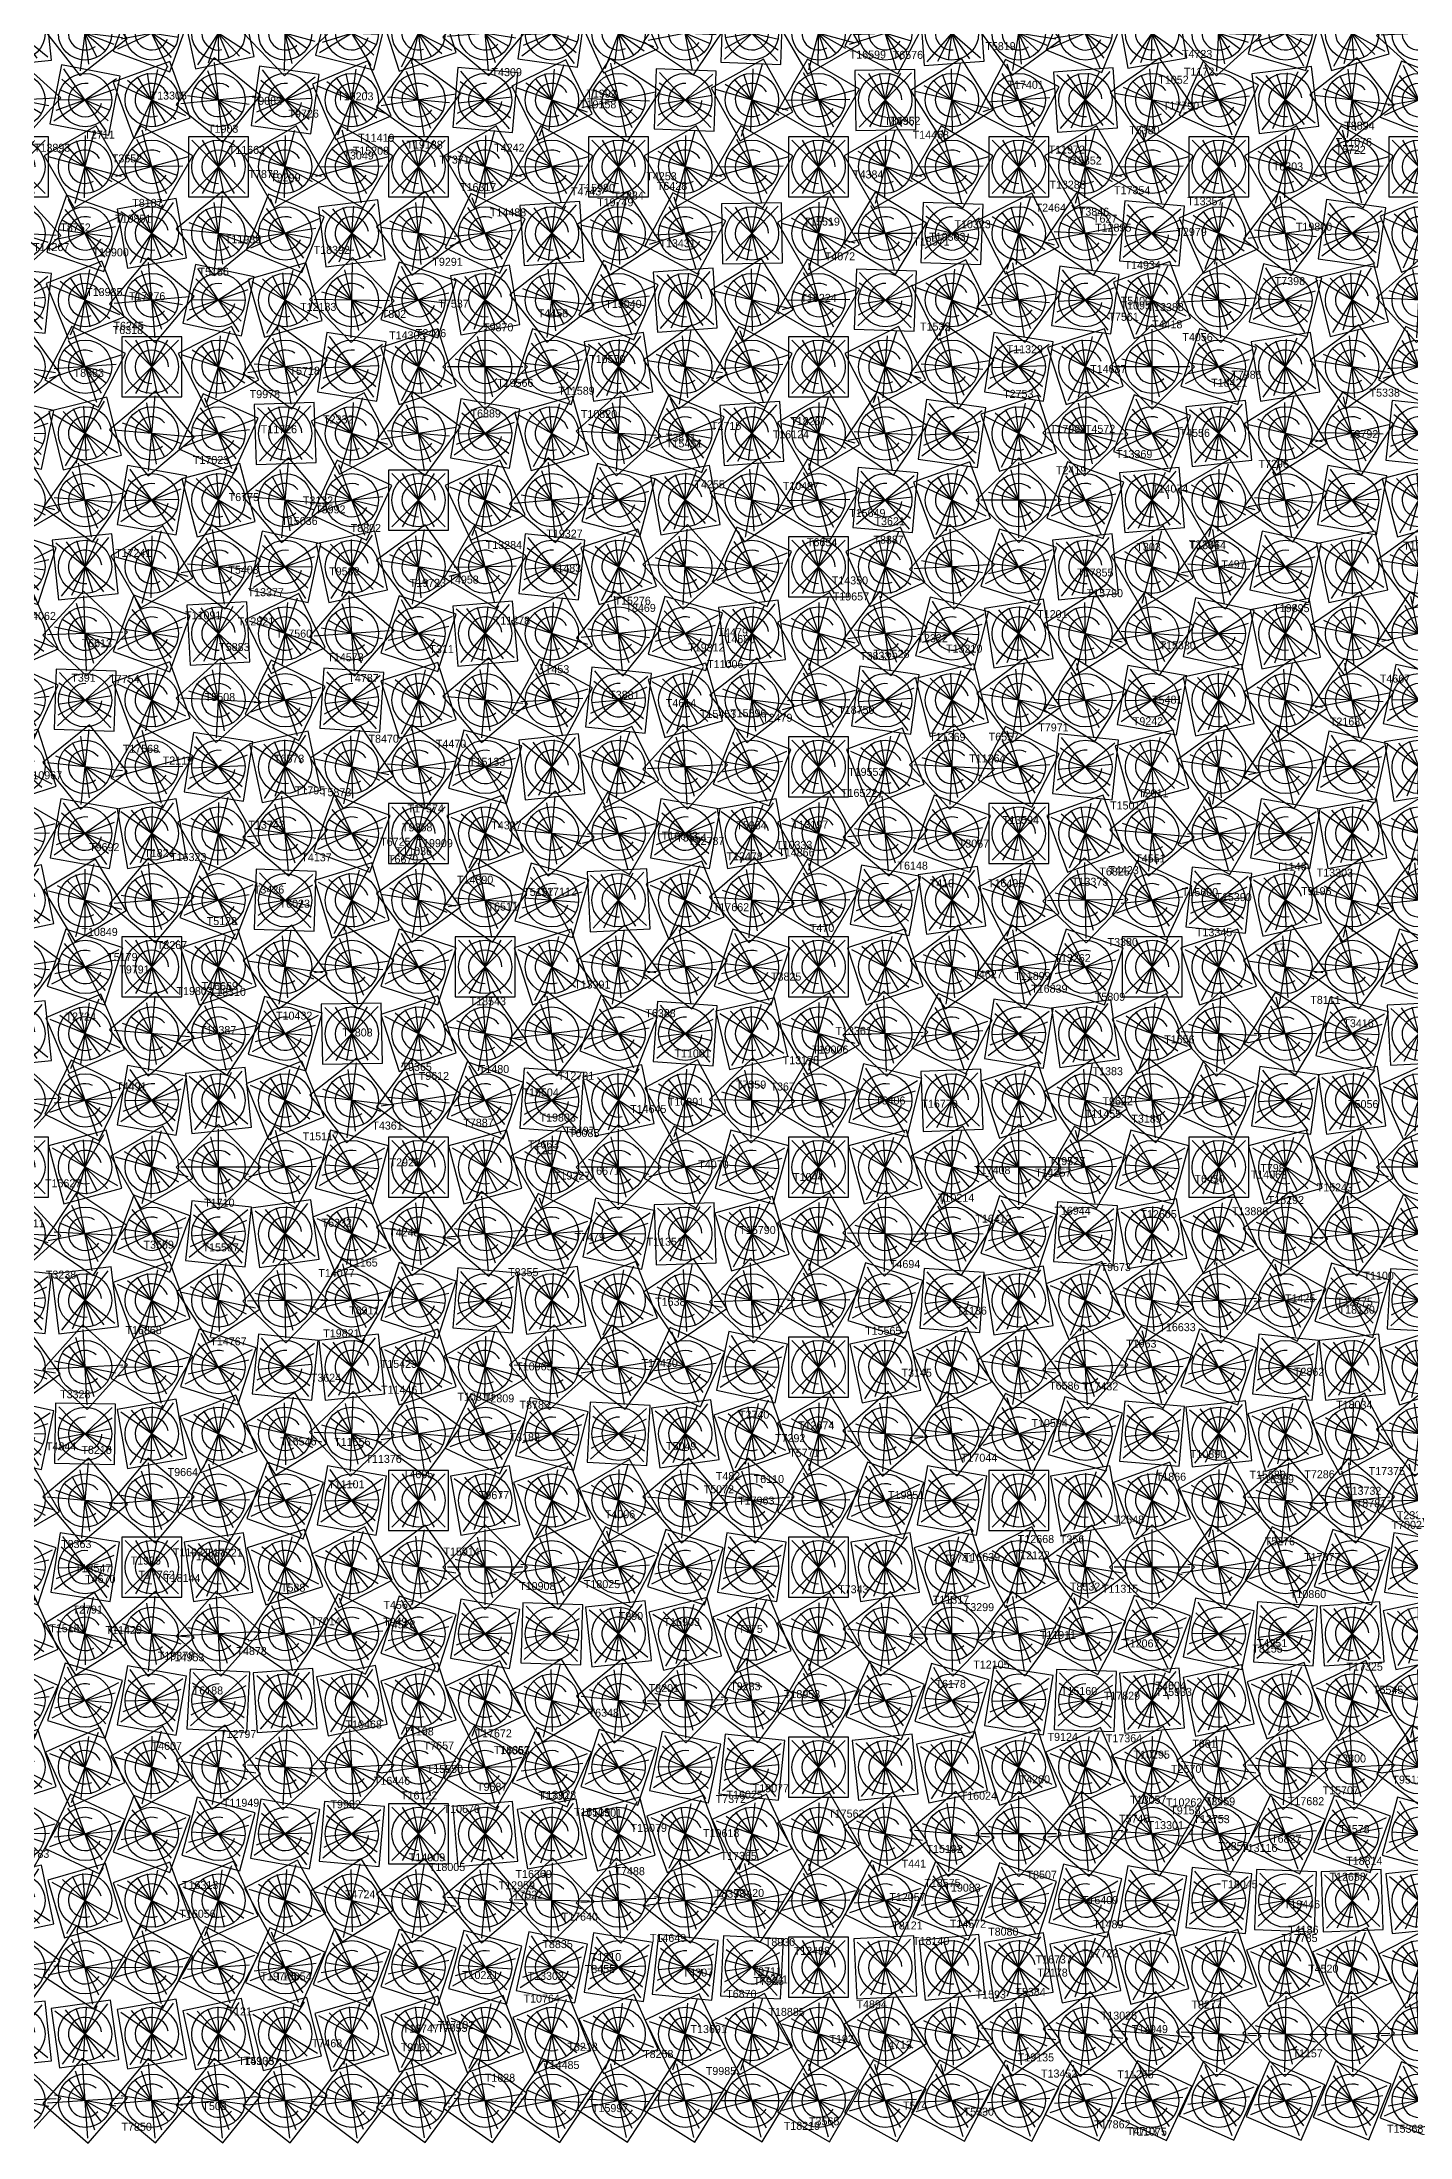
# Model space of a CAD drawing. Header units: metres. Extents: x -45 to 15052, y -45 to 15012.
# Drawn here: x 4835 to 6887, y 9045 to 12187 of the extents above; entities that cross this region are included whole.
import ezdxf

# ---------------------------------------------------------------- set-up
doc = ezdxf.new("R2010")
doc.units = ezdxf.units.M
for name, color, linetype in [('L0', 1, 'Continuous'), ('L1', 2, 'Continuous'), ('L10', 4, 'Continuous'), ('L11', 5, 'Continuous'), ('L2', 3, 'Continuous'), ('L3', 4, 'Continuous'), ('L4', 5, 'Continuous'), ('L5', 6, 'Continuous'), ('L6', 7, 'Continuous'), ('L7', 1, 'Continuous'), ('L8', 2, 'Continuous'), ('L9', 3, 'Continuous')]:
    doc.layers.add(name, color=color, linetype=linetype)

# ---------------------------------------------------------------- blocks, each defined once
blk = doc.blocks.new('CELL')
for p, q in [((-40, -40), (40, 40)), ((40, -40), (-40, 40)), ((-24, -40), (24, 40)), ((24, -40), (-24, 40)), ((-8, -40), (8, 40)), ((8, -40), (-8, 40))]:
    blk.add_line(p, q)
blk.add_lwpolyline([(-45, -45), (45, -45), (45, 45), (-45, 45)], close=True)
blk.add_circle((0, 0), 40)
blk.add_arc((0, 0), 25, 0, 270)

msp = doc.modelspace()

# ---------------------------------------------------------------- block references
at = {"layer": 'L0'}
for p, rotation in [((5800, 12200), 56), ((5900, 12100), 29), ((4900, 11900), 71), ((6100, 11900), 59.00000000000001), ((5000, 11800), 50), ((6200, 11800), 26), ((5100, 11700), 27), ((6300, 11700), 81), ((6400, 11600), 43.99999999999999), ((5200, 11600), 2), ((5300, 11500), 65), ((6500, 11500), 5), ((5400, 11400), 36), ((6600, 11400), 54), ((5500, 11300), 5), ((6700, 11300), 11), ((5600, 11200), 62), ((6800, 11200), 56), ((5700, 11100), 27), ((6900, 11100), 9), ((5800, 11000), 80), ((5900, 10900), 41), ((4800, 10800), 54), ((4900, 10700), 23), ((6100, 10700), 47), ((5000, 10600), 80), ((6200, 10600), 2), ((5100, 10500), 45), ((6300, 10500), 45), ((5200, 10400), 8), ((6400, 10400), 86.00000000000001), ((5300, 10300), 59.00000000000001), ((6500, 10300), 35), ((5400, 10200), 18), ((6600, 10200), 72), ((5500, 10100), 65), ((6700, 10100), 17), ((5600, 10000), 20), ((6800, 10000), 50), ((5700, 9900), 63), ((6900, 9900), 81), ((5800, 9800), 14), ((5900, 9700), 53), ((4800, 9600), 18), ((4900, 9500), 65), ((6100, 9500), 35), ((5000, 9400), 20), ((6200, 9400), 68), ((5100, 9300), 63), ((6300, 9300), 9), ((5200, 9200), 14), ((6400, 9200), 38), ((5300, 9100), 53), ((6500, 9100), 65)]:
    msp.add_blockref('CELL', p, dxfattribs=dict(at, rotation=rotation))
for p in [(4800, 12000), (6000, 12000), (6000, 10800), (6000, 9600)]:
    msp.add_blockref('CELL', p, dxfattribs=at)
at = {"layer": 'L1'}
for p, rotation in [((5900, 12200), 87.99999999999999), ((4800, 12100), 48), ((6000, 12100), 59.99999999999999), ((4900, 12000), 30), ((6100, 12000), 30), ((5000, 11900), 10), ((6200, 11900), 87.99999999999999), ((5100, 11800), 78), ((6300, 11800), 54), ((5200, 11700), 54), ((6400, 11700), 18), ((5300, 11600), 28), ((6500, 11600), 70), ((6600, 11500), 30), ((5500, 11400), 59.99999999999999), ((6700, 11400), 78), ((5600, 11300), 28), ((6800, 11300), 34), ((5700, 11200), 84), ((6900, 11200), 78), ((5800, 11100), 48), ((5900, 11000), 10), ((4800, 10900), 12), ((6000, 10900), 59.99999999999999), ((4900, 10800), 72), ((6100, 10800), 18), ((5000, 10700), 40), ((6200, 10700), 64), ((6300, 10600), 18), ((5100, 10600), 6), ((5200, 10500), 59.99999999999999), ((6400, 10500), 59.99999999999999), ((5300, 10400), 22), ((6500, 10400), 10), ((5400, 10300), 72), ((6600, 10300), 48), ((5500, 10200), 30), ((6700, 10200), 84), ((5600, 10100), 76), ((6800, 10100), 28), ((5700, 10000), 30), ((6900, 10000), 59.99999999999999), ((5800, 9900), 72), ((5900, 9800), 22), ((4800, 9700), 66), ((6000, 9700), 59.99999999999999), ((4900, 9600), 24), ((6100, 9600), 6), ((5000, 9500), 70), ((6200, 9500), 40), ((5100, 9400), 24), ((6300, 9400), 72), ((5200, 9300), 66), ((6400, 9300), 12), ((5300, 9200), 16), ((6500, 9200), 40), ((5400, 9100), 54), ((6600, 9100), 66)]:
    msp.add_blockref('CELL', p, dxfattribs=dict(at, rotation=rotation))
msp.add_blockref('CELL', (5400, 11500), dxfattribs=at)
at = {"layer": 'L10'}
for p, rotation in [((6800, 12200), 16), ((5600, 12200), 82), ((5700, 12100), 57.00000000000001), ((6900, 12100), 68.99999999999999), ((5800, 12000), 30), ((5900, 11900), 1), ((4800, 11800), 84), ((6000, 11800), 59.99999999999999), ((4900, 11700), 63), ((6100, 11700), 27), ((5000, 11600), 40), ((6200, 11600), 82), ((6300, 11500), 45), ((5100, 11500), 15), ((5200, 11400), 78), ((6400, 11400), 6), ((5300, 11300), 49), ((6500, 11300), 55), ((5400, 11200), 18), ((6600, 11200), 12), ((5500, 11100), 75.00000000000001), ((6700, 11100), 57.00000000000001), ((5600, 11000), 40), ((6800, 11000), 10), ((5700, 10900), 3), ((6900, 10900), 51), ((5800, 10800), 54), ((5900, 10700), 13), ((4800, 10600), 48), ((6000, 10600), 59.99999999999999), ((4900, 10500), 15), ((6100, 10500), 15), ((6200, 10400), 58), ((5000, 10400), 70), ((5100, 10300), 33), ((6300, 10300), 9), ((5200, 10200), 84), ((6400, 10200), 48), ((5300, 10100), 43.00000000000001), ((6500, 10100), 85), ((6600, 10000), 30), ((5500, 9900), 45), ((6700, 9900), 63), ((5600, 9800), 87.99999999999999), ((6800, 9800), 4), ((5700, 9700), 39), ((6900, 9700), 33), ((5800, 9600), 78), ((5900, 9500), 25), ((6000, 9400), 59.99999999999999), ((4800, 9400), 12), ((4900, 9300), 57.00000000000001), ((6100, 9300), 3), ((5000, 9200), 10), ((6200, 9200), 34), ((5100, 9100), 51), ((6300, 9100), 63)]:
    msp.add_blockref('CELL', p, dxfattribs=dict(at, rotation=rotation))
msp.add_blockref('CELL', (5400, 10000), dxfattribs=at)
at = {"layer": 'L11'}
for p, rotation in [((5700, 12200), 24), ((6900, 12200), 48), ((5800, 12100), 87.99999999999999), ((5900, 12000), 59.99999999999999), ((4800, 11900), 42), ((6000, 11900), 30), ((4900, 11800), 22), ((6100, 11800), 87.99999999999999), ((6200, 11700), 54), ((5100, 11600), 66), ((6300, 11600), 18), ((5200, 11500), 40), ((6400, 11500), 70), ((5300, 11400), 12), ((6500, 11400), 30), ((5400, 11300), 72), ((6600, 11300), 78), ((5500, 11200), 40), ((6700, 11200), 34), ((6800, 11100), 78), ((5600, 11100), 6), ((5700, 11000), 59.99999999999999), ((6900, 11000), 30), ((5800, 10900), 22), ((5900, 10800), 72), ((4800, 10700), 6), ((6000, 10700), 30), ((4900, 10600), 64), ((6100, 10600), 76), ((5000, 10500), 30), ((6200, 10500), 30), ((5100, 10400), 84), ((6300, 10400), 72), ((5200, 10300), 46), ((6400, 10300), 22), ((5300, 10200), 6), ((6500, 10200), 59.99999999999999), ((5400, 10100), 54), ((6600, 10100), 6), ((6700, 10000), 40), ((5500, 10000), 10), ((5600, 9900), 54), ((6800, 9900), 72), ((5700, 9800), 6), ((6900, 9800), 12), ((5800, 9700), 46), ((5900, 9600), 84), ((4800, 9500), 59.99999999999999), ((6000, 9500), 30), ((6100, 9400), 64), ((4900, 9400), 16), ((5000, 9300), 59.99999999999999), ((6200, 9300), 6), ((5100, 9200), 12), ((6300, 9200), 36), ((5200, 9100), 52.00000000000001), ((6400, 9100), 64)]:
    msp.add_blockref('CELL', p, dxfattribs=dict(at, rotation=rotation))
msp.add_blockref('CELL', (5000, 11700), dxfattribs=at)
at = {"layer": 'L2'}
for p, rotation in [((6000, 12200), 30), ((4800, 12200), 6), ((4900, 12100), 79), ((6100, 12100), 1), ((5000, 12000), 59.99999999999999), ((6200, 12000), 59.99999999999999), ((5100, 11900), 39), ((6300, 11900), 27), ((5200, 11800), 16), ((6400, 11800), 82), ((5300, 11700), 81), ((6500, 11700), 45), ((5400, 11600), 54), ((6600, 11600), 6), ((6700, 11500), 55), ((5500, 11500), 25), ((5600, 11400), 84), ((6800, 11400), 12), ((5700, 11300), 51), ((6900, 11300), 57.00000000000001), ((5800, 11200), 16), ((5900, 11100), 68.99999999999999), ((4800, 11000), 59.99999999999999), ((6000, 11000), 30), ((4900, 10900), 31), ((6100, 10900), 79), ((6200, 10800), 36), ((5100, 10700), 57.00000000000001), ((6300, 10700), 81), ((5200, 10600), 22), ((6400, 10600), 34), ((5300, 10500), 75.00000000000001), ((6500, 10500), 75.00000000000001), ((5400, 10400), 36), ((6600, 10400), 24), ((5500, 10300), 85), ((6700, 10300), 61), ((5600, 10200), 42), ((6800, 10200), 6), ((6900, 10100), 39), ((5700, 10100), 87), ((5800, 10000), 40), ((5900, 9900), 81), ((4800, 9800), 24), ((6000, 9800), 30), ((4900, 9700), 73), ((6100, 9700), 67.00000000000001), ((5000, 9600), 30), ((6200, 9600), 12), ((5100, 9500), 75.00000000000001), ((6300, 9500), 45), ((5200, 9400), 28), ((6400, 9400), 76), ((5300, 9300), 68.99999999999999), ((6500, 9300), 15), ((5400, 9200), 18), ((6600, 9200), 42), ((5500, 9100), 55), ((6700, 9100), 67.00000000000001)]:
    msp.add_blockref('CELL', p, dxfattribs=dict(at, rotation=rotation))
msp.add_blockref('CELL', (5000, 10800), dxfattribs=at)
at = {"layer": 'L3'}
for p, rotation in [((4900, 12200), 38), ((6100, 12200), 62), ((6200, 12100), 32), ((5000, 12100), 20), ((5200, 11900), 68), ((6400, 11900), 56), ((5300, 11800), 43.99999999999999), ((6500, 11800), 20), ((5400, 11700), 18), ((6600, 11700), 72), ((6700, 11600), 32), ((5500, 11600), 80), ((5600, 11500), 50), ((6800, 11500), 80), ((5700, 11400), 18), ((6900, 11400), 36), ((5800, 11300), 74), ((5900, 11200), 38), ((4800, 11100), 18), ((6100, 11000), 50), ((4900, 11000), 80), ((5000, 10900), 50), ((6200, 10900), 8), ((5100, 10800), 18), ((6300, 10800), 54), ((5200, 10700), 74), ((6400, 10700), 8), ((5300, 10600), 38), ((6500, 10600), 50), ((5500, 10400), 50), ((6700, 10400), 38), ((5600, 10300), 8), ((6800, 10300), 74), ((5700, 10200), 54), ((6900, 10200), 18), ((5800, 10100), 8), ((5900, 10000), 50), ((4800, 9900), 72), ((4900, 9800), 32), ((6100, 9800), 38), ((5000, 9700), 80), ((6200, 9700), 74), ((5100, 9600), 36), ((6300, 9600), 18), ((5200, 9500), 80), ((6400, 9500), 50), ((5300, 9400), 32), ((6500, 9400), 80), ((5400, 9300), 72), ((6600, 9300), 18), ((5500, 9200), 20), ((6700, 9200), 43.99999999999999), ((5600, 9100), 56), ((6800, 9100), 68)]:
    msp.add_blockref('CELL', p, dxfattribs=dict(at, rotation=rotation))
for p in [(5100, 12000), (6300, 12000), (6000, 11100), (5400, 10500), (6600, 10500), (6000, 9900)]:
    msp.add_blockref('CELL', p, dxfattribs=at)
at = {"layer": 'L4'}
for p, rotation in [((5000, 12200), 70), ((6200, 12200), 4), ((5100, 12100), 51), ((6300, 12100), 63), ((5200, 12000), 30), ((6400, 12000), 30), ((5300, 11900), 7), ((6500, 11900), 85), ((5400, 11800), 72), ((6600, 11800), 48), ((5500, 11700), 45), ((6700, 11700), 9), ((6800, 11600), 58), ((5600, 11600), 16), ((5700, 11500), 75.00000000000001), ((6900, 11500), 15), ((5800, 11400), 42), ((5900, 11300), 7), ((4800, 11200), 66), ((6000, 11200), 59.99999999999999), ((4900, 11100), 39), ((6100, 11100), 21), ((5000, 11000), 10), ((6200, 11000), 70), ((5100, 10900), 68.99999999999999), ((6300, 10900), 27), ((5200, 10800), 36), ((6400, 10800), 72), ((5300, 10700), 1), ((6500, 10700), 25), ((5400, 10600), 54), ((6600, 10600), 66), ((5500, 10500), 15), ((6700, 10500), 15), ((6800, 10400), 52.00000000000001), ((5600, 10400), 64), ((5700, 10300), 21), ((6900, 10300), 87), ((5800, 10200), 66), ((5900, 10100), 19), ((4800, 10000), 30), ((6000, 10000), 59.99999999999999), ((4900, 9900), 81), ((6100, 9900), 9), ((5000, 9800), 40), ((6200, 9800), 46), ((5100, 9700), 87), ((6300, 9700), 81), ((5200, 9600), 42), ((6400, 9600), 24), ((6500, 9500), 55), ((5300, 9500), 85), ((5400, 9400), 36), ((6600, 9400), 84), ((5500, 9300), 75.00000000000001), ((6700, 9300), 21), ((5600, 9200), 22), ((6800, 9200), 46), ((5700, 9100), 57.00000000000001), ((6900, 9100), 68.99999999999999)]:
    msp.add_blockref('CELL', p, dxfattribs=dict(at, rotation=rotation))
at = {"layer": 'L5'}
for p, rotation in [((5100, 12200), 12), ((6300, 12200), 36), ((5200, 12100), 82), ((6400, 12100), 4), ((5300, 12000), 59.99999999999999), ((6500, 12000), 59.99999999999999), ((5400, 11900), 36), ((6600, 11900), 24), ((5500, 11800), 10), ((6700, 11800), 76), ((5600, 11700), 72), ((6800, 11700), 36), ((5700, 11600), 42), ((6900, 11600), 84), ((5800, 11500), 10), ((5900, 11400), 66), ((4800, 11300), 24), ((6000, 11300), 30), ((6100, 11200), 82), ((4900, 11200), 87.99999999999999), ((5000, 11100), 59.99999999999999), ((6200, 11100), 42), ((5100, 11000), 30), ((5200, 10900), 87.99999999999999), ((6400, 10900), 46), ((5300, 10800), 54), ((5400, 10700), 18), ((6600, 10700), 42), ((5500, 10600), 70), ((6700, 10600), 82), ((5600, 10500), 30), ((6800, 10500), 30), ((5700, 10400), 78), ((6900, 10400), 66), ((5800, 10300), 34), ((5900, 10200), 78), ((4800, 10100), 78), ((6000, 10100), 30), ((4900, 10000), 40), ((6100, 10000), 70), ((6200, 9900), 18), ((5100, 9800), 48), ((6300, 9800), 54), ((5200, 9700), 4), ((6400, 9700), 87.99999999999999), ((5300, 9600), 48), ((6500, 9600), 30), ((6600, 9500), 59.99999999999999), ((5500, 9400), 40), ((6700, 9400), 87.99999999999999), ((5600, 9300), 78), ((6800, 9300), 24), ((5700, 9200), 24), ((6900, 9200), 48), ((5800, 9100), 58)]:
    msp.add_blockref('CELL', p, dxfattribs=dict(at, rotation=rotation))
for p in [(6300, 11000), (6500, 10800), (5000, 9900), (5400, 9500)]:
    msp.add_blockref('CELL', p, dxfattribs=at)
at = {"layer": 'L6'}
for p, rotation in [((5200, 12200), 43.99999999999999), ((6400, 12200), 68), ((5300, 12100), 23), ((6500, 12100), 35), ((5500, 11900), 65), ((6700, 11900), 53), ((5600, 11800), 38), ((6800, 11800), 14), ((5700, 11700), 9), ((6900, 11700), 63), ((5800, 11600), 68), ((5900, 11500), 35), ((4800, 11400), 72), ((4900, 11300), 47), ((6100, 11300), 53), ((5000, 11200), 20), ((6200, 11200), 14), ((6300, 11100), 63), ((5100, 11100), 81), ((5200, 11000), 50), ((6400, 11000), 20), ((5300, 10900), 17), ((6500, 10900), 65), ((5400, 10800), 72), ((6600, 10800), 18), ((5500, 10700), 35), ((6700, 10700), 59.00000000000001), ((6800, 10600), 8), ((5600, 10600), 86.00000000000001), ((5700, 10500), 45), ((6900, 10500), 45), ((5800, 10400), 2), ((5900, 10300), 47), ((4800, 10200), 36), ((6100, 10100), 41), ((4900, 10100), 89), ((5000, 10000), 50), ((6200, 10000), 80), ((6300, 9900), 27), ((5100, 9900), 9), ((5200, 9800), 56), ((6400, 9800), 62), ((5300, 9700), 11), ((6500, 9700), 5), ((5400, 9600), 54), ((6600, 9600), 36), ((6700, 9500), 65), ((5500, 9500), 5), ((5600, 9400), 43.99999999999999), ((6800, 9400), 2), ((5700, 9300), 81), ((6900, 9300), 27), ((5800, 9200), 26), ((5900, 9100), 59.00000000000001)]:
    msp.add_blockref('CELL', p, dxfattribs=dict(at, rotation=rotation))
for p in [(5400, 12000), (6600, 12000), (6000, 11400), (6000, 10200)]:
    msp.add_blockref('CELL', p, dxfattribs=at)
at = {"layer": 'L7'}
for p, rotation in [((5300, 12200), 76), ((6500, 12200), 10), ((5400, 12100), 54), ((6600, 12100), 66), ((5500, 12000), 30), ((6700, 12000), 30), ((5600, 11900), 4), ((6800, 11900), 82), ((5700, 11800), 66), ((6900, 11800), 42), ((5800, 11700), 36), ((5900, 11600), 4), ((4800, 11500), 30), ((6000, 11500), 59.99999999999999), ((4900, 11400), 6), ((6100, 11400), 24), ((5000, 11300), 70), ((6200, 11300), 76), ((5100, 11200), 42), ((6300, 11200), 36), ((5200, 11100), 12), ((6400, 11100), 84), ((6500, 11000), 40), ((5300, 11000), 70), ((5400, 10900), 36), ((6600, 10900), 84), ((6700, 10800), 36), ((5600, 10700), 52.00000000000001), ((6800, 10700), 76), ((5700, 10600), 12), ((6900, 10600), 24), ((5800, 10500), 59.99999999999999), ((5900, 10400), 16), ((4800, 10300), 84), ((6000, 10300), 59.99999999999999), ((4900, 10200), 48), ((6100, 10200), 12), ((5000, 10100), 10), ((6200, 10100), 52.00000000000001), ((5100, 10000), 59.99999999999999), ((6400, 9900), 36), ((5200, 9900), 18), ((5300, 9800), 64), ((6500, 9800), 70), ((5400, 9700), 18), ((6600, 9700), 12), ((5500, 9600), 59.99999999999999), ((6700, 9600), 42), ((5600, 9500), 10), ((6800, 9500), 70), ((5700, 9400), 48), ((6900, 9400), 6), ((5800, 9300), 84), ((5900, 9200), 28), ((4800, 9100), 48), ((6000, 9100), 59.99999999999999)]:
    msp.add_blockref('CELL', p, dxfattribs=dict(at, rotation=rotation))
for p in [(5500, 10800), (6300, 10000)]:
    msp.add_blockref('CELL', p, dxfattribs=at)
at = {"layer": 'L8'}
for p, rotation in [((5400, 12200), 18), ((6600, 12200), 42), ((5500, 12100), 85), ((6700, 12100), 7), ((5600, 12000), 59.99999999999999), ((6800, 12000), 59.99999999999999), ((5700, 11900), 33), ((6900, 11900), 21), ((5800, 11800), 4), ((5900, 11700), 63), ((6000, 11600), 30), ((4800, 11600), 78), ((4900, 11500), 55), ((6100, 11500), 85), ((5000, 11400), 30), ((6200, 11400), 48), ((5100, 11300), 3), ((6300, 11300), 9), ((5200, 11200), 64), ((6400, 11200), 58), ((5300, 11100), 33), ((6500, 11100), 15), ((6600, 11000), 59.99999999999999), ((5500, 10900), 55), ((6700, 10900), 13), ((5600, 10800), 18), ((6800, 10800), 54), ((5700, 10700), 68.99999999999999), ((6900, 10700), 3), ((5800, 10600), 28), ((5900, 10500), 75.00000000000001), ((4800, 10400), 42), ((6000, 10400), 30), ((4900, 10300), 7), ((6100, 10300), 73), ((5000, 10200), 59.99999999999999), ((6200, 10200), 24), ((5100, 10100), 21), ((6300, 10100), 63), ((5200, 10000), 70), ((6400, 10000), 10), ((5300, 9900), 27), ((6500, 9900), 45), ((5400, 9800), 72), ((6600, 9800), 78), ((5500, 9700), 25), ((6700, 9700), 19), ((5600, 9600), 66), ((6800, 9600), 48), ((5700, 9500), 15), ((6900, 9500), 75.00000000000001), ((5800, 9400), 52.00000000000001), ((5900, 9300), 87), ((4800, 9200), 6), ((6000, 9200), 30), ((4900, 9100), 49), ((6100, 9100), 61)]:
    msp.add_blockref('CELL', p, dxfattribs=dict(at, rotation=rotation))
msp.add_blockref('CELL', (5400, 11000), dxfattribs=at)
at = {"layer": 'L9'}
for p, rotation in [((5500, 12200), 50), ((6700, 12200), 74), ((5600, 12100), 26), ((6800, 12100), 38), ((5800, 11900), 62), ((5900, 11800), 32), ((4800, 11700), 36), ((6100, 11600), 56), ((4900, 11600), 14), ((5000, 11500), 80), ((6200, 11500), 20), ((5100, 11400), 54), ((6300, 11400), 72), ((5200, 11300), 26), ((6400, 11300), 32), ((5300, 11200), 86.00000000000001), ((6500, 11200), 80), ((5400, 11100), 54), ((6600, 11100), 36), ((5500, 11000), 20), ((6700, 11000), 80), ((5600, 10900), 74), ((6800, 10900), 32), ((5700, 10800), 36), ((6900, 10800), 72), ((5800, 10700), 86.00000000000001), ((5900, 10600), 43.99999999999999), ((4900, 10400), 56), ((6100, 10400), 43.99999999999999), ((5000, 10300), 20), ((6200, 10300), 86.00000000000001), ((5100, 10200), 72), ((6300, 10200), 36), ((5200, 10100), 32), ((6400, 10100), 74), ((6500, 10000), 20), ((5300, 10000), 80), ((5400, 9900), 36), ((6600, 9900), 54), ((5500, 9800), 80), ((6700, 9800), 86.00000000000001), ((5600, 9700), 32), ((6800, 9700), 26), ((5700, 9600), 72), ((6900, 9600), 54), ((5800, 9500), 20), ((5900, 9400), 56), ((4800, 9300), 54), ((4900, 9200), 8), ((6100, 9200), 32), ((5000, 9100), 50), ((6200, 9100), 62)]:
    msp.add_blockref('CELL', p, dxfattribs=dict(at, rotation=rotation))
for p in [(5700, 12000), (6900, 12000), (6000, 11700), (4800, 10500), (6000, 10500), (6000, 9300)]:
    msp.add_blockref('CELL', p, dxfattribs=at)

# ---------------------------------------------------------------- texts
at = {"layer": 'L3'}
for s, p in [('T16599', (6046.6, 12162.2)), ('T6576', (6111.1, 12161.7)), ('T5819', (6250, 12174.8)), ('T4723', (6544.8, 12163.1)), ('T4309', (5509.5, 12135.8)), ('T17401', (6283.2, 12116.8)), ('T1052', (6509.4, 12124.4)), ('T1172', (6547.8, 12136.5)), ('T13305', (4998.3, 12100.7)), ('T9082', (5149.8, 12092.8)), ('T19203', (5278, 12099.5)), ('T19158', (5642.2, 12087.5)), ('T1992', (5651.7, 12103.6)), ('T17790', (6516.2, 12085.7)), ('T9726', (5205, 12073.6)), ('T8556', (6098.5, 12062.7)), ('T4952', (6107.2, 12062.9)), ('T8894', (6788.2, 12055.6)), ('T13893', (4823.3, 12022.4)), ('T2711', (4898.9, 12042)), ('T1903', (5084.3, 12050.9)), ('T11419', (5309.5, 12037.3)), ('T19188', (5381.9, 12027.1)), ('T4242', (5513.5, 12022.5)), ('T14468', (6141, 12041.8)), ('T5380', (6465.9, 12048.7)), ('T11076', (6775.4, 12031.1)), ('T3652', (4940.1, 12006.5)), ('T11662', (5115.4, 12019.2)), ('T3049', (5287.4, 12010.8)), ('T15208', (5301.4, 12018)), ('T7371', (5431.2, 12004.6)), ('T11972', (6344.8, 12019.7)), ('T15852', (6370.1, 12003.3)), ('T6303', (6681, 11994.4)), ('T6722', (6775, 12019.3)), ('T7878', (5145, 11983)), ('T9299', (5177.6, 11977.9)), ('T16317', (5462.3, 11963.4)), ('T15980', (5640.1, 11962.3)), ('T4253', (5741.7, 11979.7)), ('T6428', (5757.4, 11965.2)), ('T4384', (6051.6, 11982.4)), ('T13288', (6346.1, 11967.1)), ('T17354', (6443, 11958.8)), ('T8187', (4970.7, 11939.7)), ('T4743', (5628.6, 11956.9)), ('T19749', (5667.8, 11940.7)), ('T1884', (5692.3, 11950.8)), ('T2464', (6325.4, 11932.6)), ('T3846', (6390.2, 11926.5)), ('T13357', (6552.6, 11942.2)), ('T8752', (4862.9, 11902.9)), ('T10851', (4944.9, 11916)), ('T14488', (5507, 11925.5)), ('T15519', (5977.4, 11911.7)), ('T10323', (6203.7, 11907.7)), ('T627', (6411.4, 11916)), ('T12895', (6414.6, 11902.6)), ('T2979', (6536.5, 11896.3)), ('T19800', (6715.7, 11904.1)), ('T14267', (4822, 11873.5)), ('T18900', (4911.1, 11865.6)), ('T11985', (5109.6, 11885.2)), ('T18392', (5242.7, 11869.3)), ('T13431', (5761.3, 11879.3)), ('T18571', (6142, 11881.8)), ('T19303', (6165.8, 11888.9)), ('T5156', (5070.1, 11836.5)), ('T9291', (5420.8, 11851.4)), ('T4072', (6009.2, 11859.6)), ('T14934', (6458.7, 11846.5)), ('T13985', (4901.6, 11806.1)), ('T7398', (6683.9, 11822.5)), ('T17276', (4965.9, 11799.8)), ('T12183', (5222.4, 11783.8)), ('T802', (5344.8, 11773.1)), ('T7537', (5429.7, 11788.6)), ('T4458', (5578.8, 11774.1)), ('T15040', (5680.2, 11788.3)), ('T15224', (5972.7, 11797.3)), ('T1095', (6452.8, 11785.9)), ('T5400', (6452.9, 11792.9)), ('T13388', (6493.2, 11783.5)), ('T6318', (4941.4, 11749.1)), ('T6245', (4942.5, 11755.4)), ('T14305', (5355.9, 11741.2)), ('T2446', (5396, 11744.4)), ('T9870', (5496.7, 11753.1)), ('T1532', (6152.1, 11754.3)), ('T7561', (6434.6, 11768.9)), ('T4418', (6500, 11757.6)), ('T4056', (6545.5, 11738.5)), ('T11329', (6282, 11720.3)), ('T8683', (4882.8, 11684.9)), ('T5718', (5206.6, 11687.9)), ('T16570', (5655.9, 11705.7)), ('T14687', (6407.2, 11690.7)), ('T7986', (6618.8, 11682.1)), ('T9978', (5146.8, 11653)), ('T19566', (5517.9, 11669.9)), ('T11589', (5609.7, 11658.1)), ('T2753', (6276.6, 11653.4)), ('T18421', (6588.7, 11670.1)), ('T5338', (6826.2, 11655.2)), ('T2332', (5256.9, 11615.1)), ('T6889', (5478, 11624)), ('T10820', (5643.5, 11623.2)), ('T18267', (5957.4, 11612.5)), ('T11726', (5163.4, 11600.3)), ('T3871', (5770.7, 11587.7)), ('T2715', (5838.6, 11605.4)), ('T16124', (5931.2, 11592.7)), ('T17993', (6346.7, 11600.8)), ('T4572', (6399.3, 11600.9)), ('T4556', (6541.3, 11594.9)), ('T3792', (6793.7, 11593)), ('T17023', (5061.7, 11554.2)), ('T15451', (5771.1, 11579.1)), ('T13369', (6446, 11563.1)), ('T2419', (6356, 11538.9)), ('T7296', (6659.6, 11548.4)), ('T6775', (5115.3, 11498.6)), ('T3132', (5226.5, 11493.5)), ('T4255', (5813.7, 11517.7)), ('T10497', (5946.2, 11515.4)), ('T14074', (6500, 11511.4)), ('T15036', (5194.3, 11462.8)), ('T8992', (5245, 11480.2)), ('T15649', (6045.8, 11474.8)), ('T3621', (6083.8, 11462.4)), ('T8802', (5298.2, 11452.3)), ('T13284', (5500.8, 11426.8)), ('T19327', (5591.7, 11443.9)), ('T6654', (5982.4, 11430.9)), ('T8887', (6082.2, 11434.7)), ('T303', (6476.5, 11423.9)), ('T3784', (6555, 11427.6)), ('T13964', (6556.4, 11426.5)), ('T11953', (6876.5, 11425.8)), ('T17241', (4945, 11414.9)), ('T497', (6603.8, 11397.8)), ('T5408', (5114.9, 11389.6)), ('T9582', (5266.1, 11387.3)), ('T19723', (5386.8, 11370)), ('T4958', (5444.8, 11374.9)), ('T1483', (5598.4, 11392)), ('T14350', (6019.7, 11373.6)), ('T17855', (6387.7, 11385.4)), ('T13377', (5143.7, 11356)), ('T15276', (5693.9, 11343.3)), ('T8469', (5710.3, 11332.4)), ('T19657', (6021.2, 11349.6)), ('T15780', (6402, 11354.5)), ('T19895', (6681.7, 11332.1)), ('T14062', (4801.8, 11320.4)), ('T11091', (5049.9, 11321.3)), ('T12821', (5129.1, 11312.1)), ('T11278', (5512.8, 11313.4)), ('T1201', (6327.7, 11323.1)), ('T6613', (4894.8, 11279.5)), ('T5883', (5101.2, 11273.8)), ('T17560', (5186, 11293.9)), ('T311', (5416.3, 11270.6)), ('T19312', (5804.4, 11273.1)), ('T4479', (5848.5, 11296)), ('T14680', (5850.4, 11285.6)), ('T2322', (6148.2, 11287)), ('T15210', (6191.1, 11271.4)), ('T15330', (6511.1, 11276.3)), ('T14573', (5263.3, 11258.4)), ('T453', (5589.5, 11240.5)), ('T11006', (5832.8, 11248.1)), ('T3833', (6062.1, 11260.3)), ('T16528', (6082, 11263.8)), ('T391', (4879.3, 11227.7)), ('T7754', (4936.2, 11226)), ('T4787', (5294.8, 11227.3)), ('T4667', (6841.6, 11226.4)), ('T5508', (5079.5, 11198.9)), ('T3881', (5685.9, 11202.1)), ('T4614', (5770.8, 11189.8)), ('T15453', (5822, 11173.4)), ('T15596', (5867.2, 11174.4)), ('T18750', (6029.3, 11179.5)), ('T5481', (6500.1, 11194.8)), ('T2479', (5915.2, 11167.7)), ('T7971', (6329.4, 11153.2)), ('T9242', (6471.2, 11162.5)), ('T2168', (6766.7, 11162)), ('T17568', (4956.5, 11121.2)), ('T8470', (5325, 11136.3)), ('T4470', (5426, 11128.8)), ('T11369', (6165.9, 11139.1)), ('T6557', (6255, 11139.3)), ('T10967', (4811.1, 11081.5)), ('T2119', (5016.4, 11103.6)), ('T6573', (5183.2, 11106.4)), ('T15133', (5475.7, 11101.7)), ('T19553', (6044.2, 11086.6)), ('T11264', (6225.8, 11106.8)), ('T1795', (5214.6, 11058.9)), ('T5873', (5253.7, 11056.1)), ('T16522', (6033.6, 11055)), ('T2011', (6479.1, 11054.5)), ('T17574', (5383.6, 11031.8)), ('T15017', (6437.1, 11036.2)), ('T13742', (5144.9, 11007.3)), ('T9358', (5375.3, 11003.3)), ('T4397', (5509.1, 11006.4)), ('T16603', (5764.6, 10990.8)), ('T5554', (5786.6, 10988.1)), ('T5984', (5876.6, 11006.5)), ('T13197', (5960, 11007.5)), ('T13594', (6276, 11014.4)), ('T9692', (4906, 10973.7)), ('T1824', (4988.7, 10964.7)), ('T16323', (5027.5, 10958.8)), ('T4137', (5224.3, 10958.4)), ('T6725', (5342.6, 10981.8)), ('T6679', (5354.2, 10955.5)), ('T11036', (5365.8, 10967.5)), ('T19909', (5397, 10979.7)), ('T12787', (5804.2, 10983)), ('T12478', (5861.8, 10959.9)), ('T10333', (5936.1, 10977.1)), ('T14866', (5939.5, 10965.7)), ('T3067', (6210.1, 10979)), ('T4551', (6474.8, 10956.7)), ('T14890', (5457.7, 10924.9)), ('T6148', (6118.3, 10946)), ('T13373', (6379.9, 10921.8)), ('T6825', (6421, 10937.1)), ('T4423', (6434.6, 10939.2)), ('T1146', (6686.3, 10944.6)), ('T13303', (6746.9, 10935.5)), ('T3426', (5153.1, 10910.1)), ('T5157', (5557, 10906.6)), ('T17112', (5582.9, 10906.9)), ('T410', (6166.6, 10919.4)), ('T16495', (6254, 10919.6)), ('T15600', (6544.7, 10906.2)), ('T15390', (6595, 10898.8)), ('T9195', (6723.5, 10907.7)), ('T5128', (5082.4, 10862.8)), ('T6023', (5191.7, 10888.9)), ('T6511', (5503.5, 10884.6)), ('T17662', (5841.4, 10883.6)), ('T10849', (4894.5, 10846.6)), ('T3267', (5007.6, 10827)), ('T470', (5986.9, 10852.6)), ('T3380', (6433.3, 10831.5)), ('T13345', (6565.8, 10846.1)), ('T5179', (4933.2, 10808.9)), ('T13262', (6353.5, 10807.4)), ('T7', (6680.8, 10823.1)), ('T9791', (4951.3, 10790.3)), ('T16669', (5074.7, 10765.5)), ('T13991', (5633.3, 10767.7)), ('T3825', (5928.6, 10779.6)), ('T4627', (6230.5, 10783.2)), ('T11899', (6293.4, 10780.6)), ('T19802', (5037.1, 10757.9)), ('T18310', (5086.7, 10756.7)), ('T18543', (5476.7, 10742.6)), ('T16839', (6318.7, 10761.4)), ('T5809', (6414.2, 10749.3)), ('T8111', (6737.3, 10744.7)), ('T2724', (4870.7, 10719.7)), ('T10432', (5186.3, 10721)), ('T6388', (5740.1, 10724.7)), ('T3416', (6786.9, 10709.6)), ('T19387', (5072.3, 10699.5)), ('T2808', (5285.7, 10695.8)), ('T19006', (5990.2, 10670.2)), ('T13361', (6025.3, 10698.2)), ('T1556', (6518.3, 10685.5)), ('T9365', (5374.5, 10644.3)), ('T1480', (5490.5, 10641)), ('T11001', (5783.8, 10664.4)), ('T13178', (5946.1, 10654.2)), ('T4491', (4946.6, 10614.9)), ('T9612', (5400.3, 10630.6)), ('T12731', (5609, 10630.9)), ('T7359', (5875.9, 10617.7)), ('T367', (5927.8, 10614.7)), ('T1383', (6410.8, 10637.7)), ('T15504', (5555.9, 10605.9)), ('T14645', (5717.3, 10581.1)), ('T10891', (5773.9, 10591.8)), ('T6406', (6084.7, 10593.8)), ('T16770', (6154.1, 10588.8)), ('T9622', (6425.6, 10592.7)), ('T5056', (6794, 10588.4)), ('T4361', (5330.8, 10556.2)), ('T7887', (5467.2, 10560.6)), ('T19803', (5581.5, 10568.2)), ('T5497', (5618.6, 10548.6)), ('T6085', (5625.7, 10544.9)), ('T11455', (6399.2, 10573.8)), ('T3189', (6469, 10566.5)), ('T15117', (5226.3, 10540.1)), ('T7663', (5564.2, 10527.9)), ('T207', (5574.2, 10519.2)), ('T2925', (5356.6, 10501.1)), ('T6671', (5656.6, 10488.4)), ('T4070', (5819.5, 10497.9)), ('T17408', (6233.2, 10489.5)), ('T14257', (6324.6, 10485.7)), ('T19527', (6345.1, 10502.9)), ('T14063', (6648, 10482.7)), ('T798', (6662.3, 10492.6)), ('T15627', (4839.8, 10469.6)), ('T19227', (5603.1, 10481.1)), ('T1044', (5961.6, 10479.1)), ('T6450', (6563.6, 10476.3)), ('T15243', (6746.8, 10463.4)), ('T1710', (5078.7, 10440.6)), ('T10214', (6178.9, 10447.9)), ('T16944', (6353.5, 10428.5)), ('T12605', (6482.6, 10423.4)), ('T13886', (6619.8, 10427.7)), ('T16292', (6673.4, 10444.6)), ('T12411', (4785, 10409.6)), ('T6232', (5254.6, 10410.4)), ('T4248', (5356, 10396)), ('T7479', (5634, 10389.1)), ('T15790', (5881.2, 10399.6)), ('T16412', (6235.1, 10416.6)), ('T3569', (4987.6, 10377.6)), ('T15567', (5076.1, 10373.5)), ('T11351', (5742, 10382)), ('T3238', (4841.1, 10332.7)), ('T14077', (5249.7, 10335)), ('T1165', (5293.3, 10350.8)), ('T8355', (5534.3, 10336.4)), ('T4694', (6106.9, 10348.5)), ('T9673', (6422.7, 10344)), ('T1100', (6817.1, 10331.1)), ('T1425', (6699.4, 10297.1)), ('T6911', (5295.9, 10278.9)), ('T1638', (5754.9, 10292)), ('T1136', (6206.8, 10278.7)), ('T12775', (6776.8, 10292.3)), ('T18130', (6779.7, 10280.1)), ('T16868', (4960.5, 10249.5)), ('T14767', (5087.8, 10232.7)), ('T19821', (5257.1, 10244.7)), ('T15565', (6069.7, 10248.5)), ('T16633', (6511, 10253.9)), ('T15423', (5343.3, 10198.8)), ('T17430', (5734.4, 10200.2)), ('T1963', (6461.1, 10229.2)), ('T3624', (5238.4, 10178.2)), ('T10965', (5546.5, 10195.1)), ('T3145', (6124.3, 10185.7)), ('T2862', (6712.8, 10187)), ('T3328', (4862.5, 10153.3)), ('T11446', (5343.8, 10160.1)), ('T10310', (5458.4, 10149.6)), ('T2809', (5498, 10147.1)), ('T8783', (5551.5, 10137.6)), ('T6586', (6345.6, 10166.2)), ('T17432', (6394.9, 10165.1)), ('T18034', (6776, 10137.5)), ('T2740', (5880.5, 10122.7)), ('T12674', (5969.1, 10106.6)), ('T10594', (6319.2, 10110.1)), ('T4844', (4841.4, 10075.2)), ('T16546', (5192.6, 10082.5)), ('T11556', (5273.5, 10081.9)), ('T3183', (5536.6, 10088.8)), ('T5049', (5771.1, 10075.6)), ('T7292', (5934.6, 10087.5)), ('T8218', (4894.5, 10069.9)), ('T11376', (5320.4, 10056.4)), ('T5771', (5955.9, 10065.6)), ('T17044', (6213.4, 10058.1)), ('T10890', (6556.7, 10063.6)), ('T9664', (5023.8, 10036.6)), ('T11101', (5264.6, 10018.3)), ('T4605', (5376.6, 10033.4)), ('T5072', (5827.6, 10010.8)), ('T482', (5845.8, 10030.5)), ('T6110', (5902.6, 10026.2)), ('T1866', (6505.6, 10029.7)), ('T15680', (6646.1, 10032.6)), ('T18389', (6658.3, 10026)), ('T7286', (6728.4, 10033.3)), ('T17375', (6824.9, 10038.1)), ('T9677', (5490.5, 10002)), ('T17963', (5879.3, 9993.8)), ('T19851', (6104, 10002.3)), ('T13732', (6789.4, 10008.5)), ('T8781', (6805.5, 9989.8)), ('T4006', (5679.3, 9973.4)), ('T2548', (6442.6, 9965.4)), ('T7002', (6859.2, 9957.5)), ('T2338', (6867.1, 9971.9)), ('T8363', (4864, 9928.7)), ('T11031', (5031.6, 9916.3)), ('T17221', (5081.9, 9915.8)), ('T15914', (5437.4, 9917.4)), ('T12668', (6298.7, 9936.2)), ('T356', (6361.8, 9935.8)), ('T5276', (6668.8, 9932.8)), ('T18547', (4884.8, 9892.5)), ('T1925', (4968.3, 9903.9)), ('T13363', (5056.5, 9910.3)), ('T3741', (6187.2, 9906.9)), ('T16639', (6217.7, 9909.2)), ('T12122', (6292.2, 9911.9)), ('T17377', (6728, 9909.1)), ('T4670', (4900.1, 9876.4)), ('T17762', (4980, 9882.7)), ('T18144', (5018.5, 9877.8)), ('T588', (5193.8, 9863.3)), ('T10908', (5550.9, 9865.7)), ('T18025', (5648, 9868.6)), ('T7343', (6029.3, 9860.9)), ('T8532', (6376.8, 9864.9)), ('T11315', (6424.8, 9861.7)), ('T10860', (6706.7, 9853.7)), ('T2791', (4881.1, 9830.4)), ('T4567', (5347.4, 9837.4)), ('T11317', (6171.3, 9845.3)), ('T3299', (6217.6, 9834.1)), ('T15181', (4846.3, 9802.5)), ('T11429', (4930.7, 9799.7)), ('T7014', (5237.9, 9813)), ('T949', (5346.9, 9812.2)), ('T4528', (5349.9, 9808.2)), ('T990', (5700.2, 9820.8)), ('T16903', (5767.6, 9811.8)), ('T775', (5879.7, 9801.5)), ('T11911', (6331.6, 9792.3)), ('T19378', (5009.1, 9761.2)), ('T14953', (5024.5, 9758.9)), ('T4878', (5127, 9768.3)), ('T12067', (6456.7, 9779.7)), ('T8155', (6650.4, 9771.9)), ('T4251', (6657.2, 9780.1)), ('T12105', (6231.9, 9748)), ('T17325', (6791.6, 9744.8)), ('T6188', (5061.4, 9709.1)), ('T8201', (5745.1, 9712.6)), ('T9283', (5867.3, 9715.3)), ('T18953', (5947.9, 9703.6)), ('T6178', (6175.3, 9719)), ('T15160', (6363.3, 9708.4)), ('T17829', (6427.6, 9701.3)), ('T4604', (6505.3, 9716.4)), ('T15933', (6505.4, 9707)), ('T5545', (6831.3, 9710.2)), ('T6348', (5655.1, 9675.8)), ('T12797', (5102.3, 9643.9)), ('T10468', (5290.6, 9658.2)), ('T1198', (5377.3, 9647.7)), ('T17672', (5485.5, 9644.9)), ('T9124', (6343.3, 9639.5)), ('T17364', (6430.7, 9637.4)), ('T4607', (4999.8, 9626)), ('T7657', (5407.8, 9626.5)), ('T18357', (5513, 9620)), ('T4663', (5520.8, 9619.1)), ('T10295', (6472.3, 9613)), ('T801', (6560.4, 9629.2)), ('T3800', (6775.3, 9607.1)), ('T16446', (5333, 9573.7)), ('T15550', (5412.3, 9591.6)), ('T4200', (6301.5, 9575.9)), ('T2570', (6528.5, 9591.6)), ('T9512', (6860.4, 9575.4)), ('T11949', (5106.7, 9540.8)), ('T16122', (5373.8, 9551.7)), ('T9587', (5487.8, 9564.7)), ('T1330', (5579.6, 9551.2)), ('T13928', (5582, 9552.6)), ('T7372', (5845.6, 9546.4)), ('T16025', (5861.9, 9552.8)), ('T19077', (5901.1, 9562.5)), ('T16024', (6213, 9551.3)), ('T13057', (6467.2, 9545.2)), ('T10262', (6520.9, 9541.4)), ('T3959', (6579.1, 9542.8)), ('T17682', (6703.7, 9543.1)), ('T15707', (6755.8, 9559.4)), ('T9992', (5267.9, 9538.5)), ('T10670', (5437.7, 9531.5)), ('T16519', (5632.9, 9527)), ('T10501', (5650.8, 9525.8)), ('T17562', (6014.4, 9524.5)), ('T5740', (6450.4, 9516.8)), ('T9158', (6527.3, 9529.3)), ('T12753', (6562, 9516.2)), ('T19079', (5718, 9503.1)), ('T19618', (5826.7, 9495.2)), ('T13301', (6493.4, 9507.2)), ('T6827', (6678.5, 9486.8)), ('T4578', (6780.8, 9501.2)), ('T83', (4818.7, 9464.2)), ('T14009', (5385.5, 9458.9)), ('T18005', (5415.6, 9444.4)), ('T17365', (5852.9, 9461.1)), ('T441', (6124.5, 9449.5)), ('T15192', (6161.7, 9471.5)), ('T2859', (6599.3, 9475.7)), ('T13116', (6633.6, 9473)), ('T18814', (6791.1, 9453.7)), ('T16313', (5045.4, 9417.4)), ('T12959', (5520.2, 9417)), ('T16360', (5545.4, 9434)), ('T7488', (5693.9, 9438.2)), ('T18575', (6158.5, 9420.6)), ('T19083', (6188.6, 9413.5)), ('T8507', (6311.8, 9432.9)), ('T18045', (6604, 9418.5)), ('T12658', (6766.1, 9429.8)), ('T4724', (5289.8, 9403.5)), ('T7322', (5541.4, 9403)), ('T8398', (5844.2, 9404.3)), ('T3420', (5872.7, 9405.5)), ('T12057', (6106, 9399.4)), ('T16409', (6394.8, 9394.8)), ('T19446', (6697.5, 9388.5)), ('T16056', (5041.4, 9374.3)), ('T17640', (5614.6, 9370)), ('T8121', (6110.5, 9356.8)), ('T14572', (6196.7, 9359.3)), ('T1489', (6411.6, 9358.6)), ('T4186', (6704.2, 9350.3)), ('T8835', (5585.8, 9328.8)), ('T14649', (5747, 9338.1)), ('T8930', (5919.3, 9331.8)), ('T18140', (6141.6, 9333.6)), ('T8080', (6254.2, 9347.5)), ('T17785', (6693.8, 9338)), ('T8455', (5649.3, 9291.4)), ('T1310', (5658.4, 9309.4)), ('T9711', (5899.5, 9288)), ('T12488', (5962.7, 9318.7)), ('T16737', (6325.3, 9305.8)), ('T17722', (6395, 9315.1)), ('T4520', (6734, 9292)), ('T19746', (5163, 9280.7)), ('T13054', (5185.3, 9280.3)), ('T10221', (5465.2, 9282.4)), ('T13302', (5563.6, 9281.2)), ('T4307', (5796.2, 9286.1)), ('T7906', (5902.3, 9273.5)), ('T2301', (5908.5, 9275.9)), ('T5384', (6295.1, 9257.2)), ('T2178', (6328, 9286.1)), ('T121', (5113.5, 9227.8)), ('T10764', (5557.5, 9247.1)), ('T6870', (5861.4, 9254.2)), ('T18885', (5924.7, 9227.2)), ('T4894', (6056.8, 9238.6)), ('T1593', (6235.4, 9253.2)), ('T8277', (6559.1, 9238.1)), ('T18747', (5376.1, 9202.2)), ('T7055', (5428, 9203.2)), ('T17102', (5429.1, 9207.5)), ('T13691', (5807.9, 9201.4)), ('T13026', (6423.1, 9221.6)), ('T14949', (6469.4, 9201.4)), ('T7468', (5240.1, 9180.1)), ('T9061', (5373.4, 9174.1)), ('T3218', (5623.3, 9174.9)), ('T8258', (5736.8, 9164)), ('T192', (6016.2, 9186.7)), ('T4713', (6094.4, 9178.1)), ('T1157', (6710.5, 9165)), ('T15135', (5129.6, 9153.7)), ('T4903', (5137.9, 9153.9)), ('T14485', (5586.9, 9147.6)), ('T9985', (5830.8, 9138.6)), ('T19135', (6298.6, 9158.9)), ('T13452', (6333.5, 9134.7)), ('T11255', (6448, 9133.5)), ('T1628', (5499.4, 9128.4)), ('T508', (5075.9, 9086)), ('T15997', (5660.1, 9082.9)), ('T574', (6126.5, 9086.7)), ('T5530', (6217.4, 9077.6)), ('T7850', (4954.6, 9054.9)), ('T18219', (5947.7, 9056.3)), ('T3565', (5985.6, 9063.1)), ('T17862', (6413.3, 9058.5)), ('T4793', (6462.2, 9048.5)), ('T11075', (6467.9, 9047.6)), ('T15368', (6852.4, 9051.9))]:
    msp.add_text(s, height=12, dxfattribs=at).set_placement(p)

doc.saveas('drawing.dxf')
